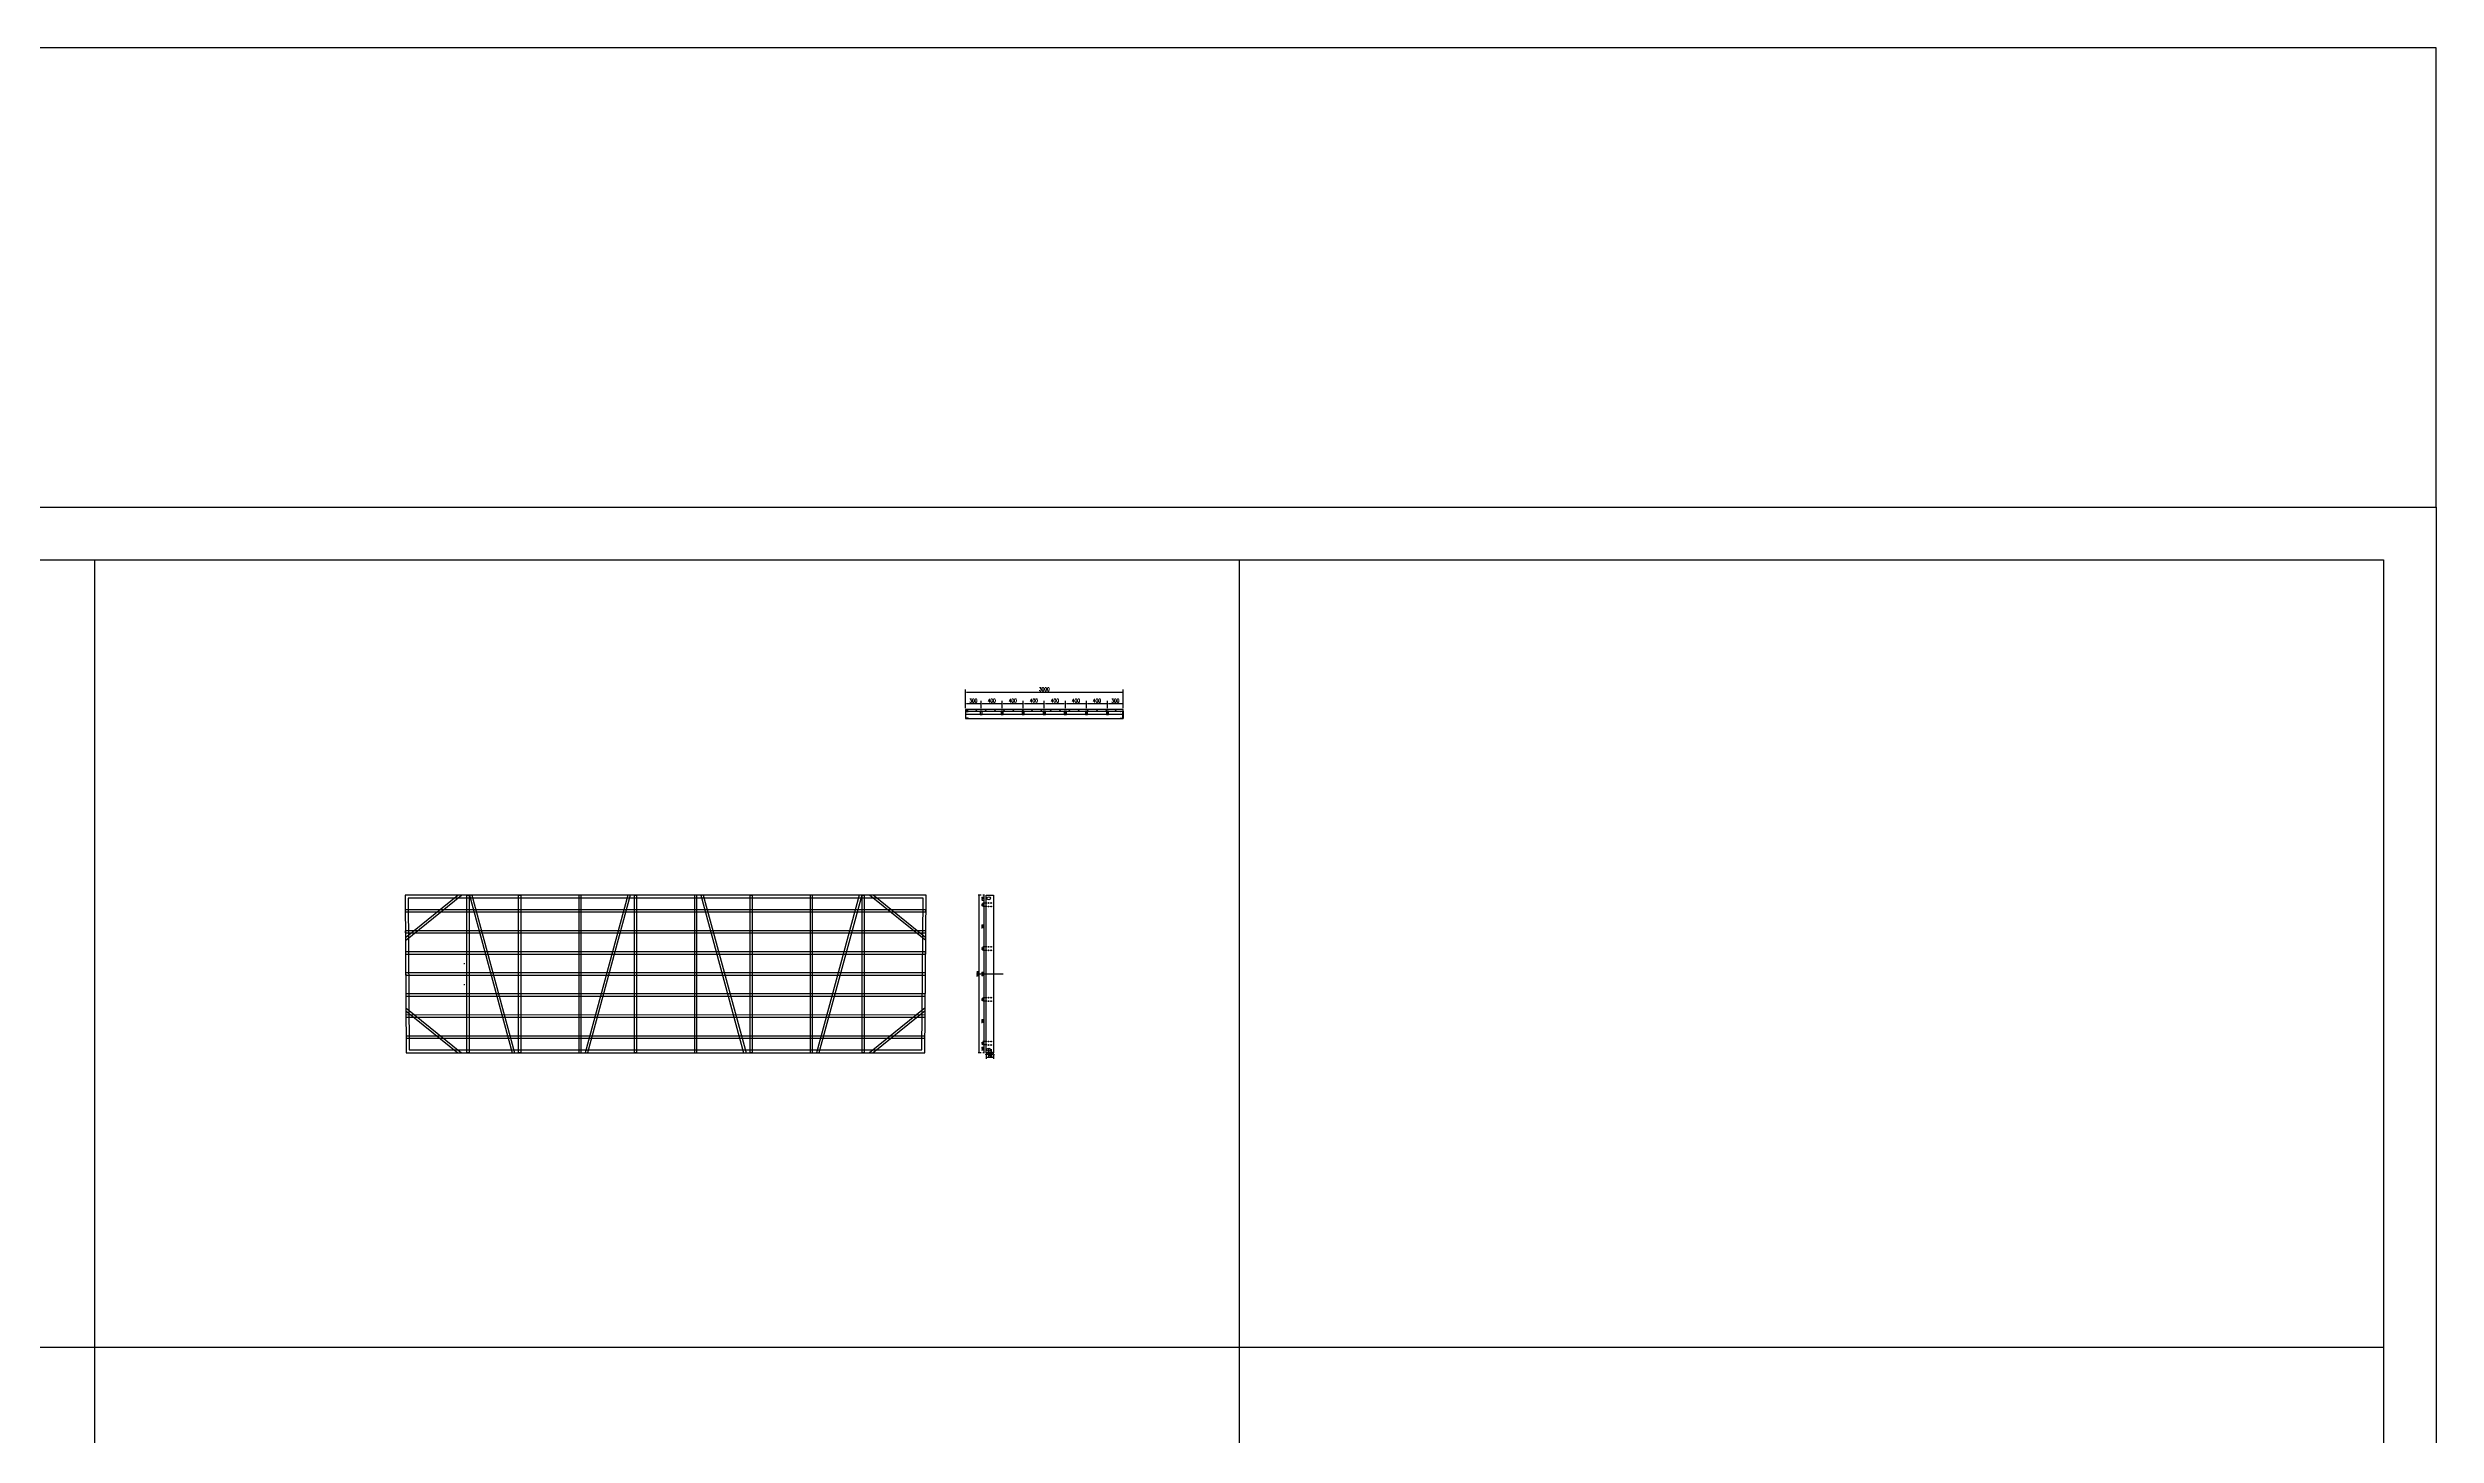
# Model space of a CAD drawing. Extents: x 10241 to 1500931, y -537358 to 142253.
# Drawn here: x 1327076 to 1372490, y 45864 to 72248 of the extents above; entities that cross this region are included whole.
import ezdxf

# ---------------------------------------------------------------- set-up
doc = ezdxf.new("R2010")
doc.units = 0
doc.header["$LTSCALE"] = 1000
doc.header["$MEASUREMENT"] = 0
for name, color, linetype in [('14#槽钢', 3, 'Continuous'), ('PUB_DIM', 3, 'Continuous'), ('W-STEEL_FRAME钢架', 3, 'Continuous'), ('W-STEEL_KEEL钢龙骨', 5, 'Continuous'), ('W-WOOD_FLOOR木地板', 30, 'Continuous'), ('钢架', 90, 'Continuous')]:
    doc.layers.add(name, color=color, linetype=linetype)
doc.styles.add('STANDARD_T3', font='simplex.shx', dxfattribs={"width": 0.7, "bigfont": 'gbcbig.shx'})
doc.dimstyles.new('W&&10', dxfattribs={"dimtxt": 35, "dimasz": 10, "dimexe": 25, "dimexo": 30, "dimgap": 10, "dimtad": 1, "dimdec": 0, "dimzin": 0, "dimdsep": 46, "dimtxsty": 'STANDARD_T3', "dimcen": 0.09, "dimclrd": 1, "dimclre": 1, "dimclrt": 7, "dimazin": 2, "dimtfac": 1, "dimtdec": 0, "dimtix": 1, "dimtmove": 2, "dimatfit": 3, "dimfxl": 100, "dimtolj": 1, "dimtzin": 0, "dimarcsym": 0})
doc.dimstyles.new('W&&20', dxfattribs={"dimtxt": 70, "dimasz": 20, "dimexe": 50, "dimexo": 60, "dimgap": 20, "dimtad": 1, "dimdec": 0, "dimzin": 0, "dimdsep": 46, "dimtxsty": 'STANDARD_T3', "dimcen": 0.09, "dimclrd": 1, "dimclre": 1, "dimclrt": 7, "dimazin": 2, "dimtfac": 1, "dimtdec": 0, "dimtix": 1, "dimtmove": 2, "dimatfit": 3, "dimfxl": 100, "dimtolj": 1, "dimtzin": 0, "dimarcsym": 0})

# ---------------------------------------------------------------- blocks, each defined once
blk = doc.blocks.new('*U400')
at = {"layer": '14#槽钢'}
blk.add_lwpolyline([(0, 29946), (0, -29946)], dxfattribs=at)
blk = doc.blocks.new('*U401')
at = {"layer": '14#槽钢', "color": 0, "linetype": 'ByBlock', "lineweight": -2, "transparency": 16777216}
for p in [(43523, 0), (65285, 0), (87047, 0)]:
    blk.add_blockref('*U400', p, dxfattribs=at)
blk = doc.blocks.new('*D589')
at = {"layer": 'Defpoints', "color": 0, "transparency": 16777216}
for p in [(1344882, 53285), (1344919, 53135), (1344964, 53285)]:
    blk.add_point(p, dxfattribs=at)
at = {"layer": 'W-STEEL_FRAME钢架', "color": 1, "lineweight": -2, "transparency": 16777216}
for p, q in [((1344934, 53285), (1344857, 53285)), ((1344889, 53135), (1344857, 53135)), ((1344882, 53145), (1344882, 53275))]:
    blk.add_line(p, q, dxfattribs=at)
at = {"layer": 'W-STEEL_FRAME钢架', "color": 1, "transparency": 16777216}
for points in [[(1344881, 53275), (1344884, 53275), (1344882, 53285)], [(1344881, 53145), (1344884, 53145), (1344882, 53135)]]:
    blk.add_solid(points, dxfattribs=at)
at = {"layer": 'W-STEEL_FRAME钢架', "color": 7, "transparency": 16777216, "insert": (1344855, 53210), "char_height": 35, "attachment_point": 5, "rotation": 90, "style": 'STANDARD_T3'}
blk.add_mtext('\\A1;150', dxfattribs=at)
blk = doc.blocks.new('*D590')
at = {"layer": 'Defpoints', "color": 0, "transparency": 16777216}
for p in [(1344882, 53351), (1344964, 53351), (1344964, 53285)]:
    blk.add_point(p, dxfattribs=at)
at = {"layer": 'W-STEEL_FRAME钢架', "color": 1, "lineweight": -2, "transparency": 16777216}
for p, q in [((1344934, 53351), (1344857, 53351)), ((1344934, 53285), (1344857, 53285)), ((1344882, 53295), (1344882, 53341))]:
    blk.add_line(p, q, dxfattribs=at)
at = {"layer": 'W-STEEL_FRAME钢架', "color": 1, "transparency": 16777216}
for points in [[(1344881, 53341), (1344884, 53341), (1344882, 53351)], [(1344881, 53295), (1344884, 53295), (1344882, 53285)]]:
    blk.add_solid(points, dxfattribs=at)
at = {"layer": 'W-STEEL_FRAME钢架', "color": 7, "transparency": 16777216, "insert": (1344855, 53318), "char_height": 35, "attachment_point": 5, "rotation": 90, "style": 'STANDARD_T3'}
blk.add_mtext('\\A1;65', dxfattribs=at)
blk = doc.blocks.new('*D591')
at = {"layer": 'Defpoints', "color": 0, "transparency": 16777216}
for p in [(1344882, 54120), (1344964, 54120), (1344964, 53351)]:
    blk.add_point(p, dxfattribs=at)
at = {"layer": 'W-STEEL_FRAME钢架', "color": 1, "lineweight": -2, "transparency": 16777216}
for p, q in [((1344934, 54120), (1344857, 54120)), ((1344882, 53361), (1344882, 54110)), ((1344934, 53351), (1344857, 53351))]:
    blk.add_line(p, q, dxfattribs=at)
at = {"layer": 'W-STEEL_FRAME钢架', "color": 1, "transparency": 16777216}
for points in [[(1344881, 54110), (1344884, 54110), (1344882, 54120)], [(1344881, 53361), (1344884, 53361), (1344882, 53351)]]:
    blk.add_solid(points, dxfattribs=at)
at = {"layer": 'W-STEEL_FRAME钢架', "color": 7, "transparency": 16777216, "insert": (1344855, 53735), "char_height": 35, "attachment_point": 5, "rotation": 90, "style": 'STANDARD_T3'}
blk.add_mtext('\\A1;769', dxfattribs=at)
blk = doc.blocks.new('*D592')
at = {"layer": 'Defpoints', "color": 0, "transparency": 16777216}
for p in [(1344882, 54185), (1344964, 54185), (1344964, 54120)]:
    blk.add_point(p, dxfattribs=at)
at = {"layer": 'W-STEEL_FRAME钢架', "color": 1, "lineweight": -2, "transparency": 16777216}
for p, q in [((1344934, 54185), (1344857, 54185)), ((1344934, 54120), (1344857, 54120)), ((1344882, 54130), (1344882, 54175))]:
    blk.add_line(p, q, dxfattribs=at)
at = {"layer": 'W-STEEL_FRAME钢架', "color": 1, "transparency": 16777216}
for points in [[(1344881, 54175), (1344884, 54175), (1344882, 54185)], [(1344881, 54130), (1344884, 54130), (1344882, 54120)]]:
    blk.add_solid(points, dxfattribs=at)
at = {"layer": 'W-STEEL_FRAME钢架', "color": 7, "transparency": 16777216, "insert": (1344855, 54153), "char_height": 35, "attachment_point": 5, "rotation": 90, "style": 'STANDARD_T3'}
blk.add_mtext('\\A1;65', dxfattribs=at)
blk = doc.blocks.new('*D593')
at = {"layer": 'Defpoints', "color": 0, "transparency": 16777216}
for p in [(1344882, 55085), (1344964, 55085), (1344964, 54185)]:
    blk.add_point(p, dxfattribs=at)
at = {"layer": 'W-STEEL_FRAME钢架', "color": 1, "lineweight": -2, "transparency": 16777216}
for p, q in [((1344934, 55085), (1344857, 55085)), ((1344882, 54195), (1344882, 55075)), ((1344934, 54185), (1344857, 54185))]:
    blk.add_line(p, q, dxfattribs=at)
at = {"layer": 'W-STEEL_FRAME钢架', "color": 1, "transparency": 16777216}
for points in [[(1344881, 55075), (1344884, 55075), (1344882, 55085)], [(1344881, 54195), (1344884, 54195), (1344882, 54185)]]:
    blk.add_solid(points, dxfattribs=at)
at = {"layer": 'W-STEEL_FRAME钢架', "color": 7, "transparency": 16777216, "insert": (1344855, 54635), "char_height": 35, "attachment_point": 5, "rotation": 90, "style": 'STANDARD_T3'}
blk.add_mtext('\\A1;900', dxfattribs=at)
blk = doc.blocks.new('*D594')
at = {"layer": 'Defpoints', "color": 0, "transparency": 16777216}
for p in [(1344882, 55985), (1344964, 55985), (1344964, 55920)]:
    blk.add_point(p, dxfattribs=at)
at = {"layer": 'W-STEEL_FRAME钢架', "color": 1, "lineweight": -2, "transparency": 16777216}
for p, q in [((1344934, 55985), (1344857, 55985)), ((1344934, 55920), (1344857, 55920)), ((1344882, 55930), (1344882, 55975))]:
    blk.add_line(p, q, dxfattribs=at)
at = {"layer": 'W-STEEL_FRAME钢架', "color": 1, "transparency": 16777216}
for points in [[(1344881, 55975), (1344884, 55975), (1344882, 55985)], [(1344881, 55930), (1344884, 55930), (1344882, 55920)]]:
    blk.add_solid(points, dxfattribs=at)
at = {"layer": 'W-STEEL_FRAME钢架', "color": 7, "transparency": 16777216, "insert": (1344855, 55953), "char_height": 35, "attachment_point": 5, "rotation": 90, "style": 'STANDARD_T3'}
blk.add_mtext('\\A1;65', dxfattribs=at)
blk = doc.blocks.new('*D595')
at = {"layer": 'Defpoints', "color": 0, "transparency": 16777216}
for p in [(1344882, 56135), (1344919, 56135), (1344964, 55985)]:
    blk.add_point(p, dxfattribs=at)
at = {"layer": 'W-STEEL_FRAME钢架', "color": 1, "lineweight": -2, "transparency": 16777216}
for p, q in [((1344889, 56135), (1344857, 56135)), ((1344934, 55985), (1344857, 55985)), ((1344882, 55995), (1344882, 56125))]:
    blk.add_line(p, q, dxfattribs=at)
at = {"layer": 'W-STEEL_FRAME钢架', "color": 1, "transparency": 16777216}
for points in [[(1344881, 56125), (1344884, 56125), (1344882, 56135)], [(1344881, 55995), (1344884, 55995), (1344882, 55985)]]:
    blk.add_solid(points, dxfattribs=at)
at = {"layer": 'W-STEEL_FRAME钢架', "color": 7, "transparency": 16777216, "insert": (1344855, 56060), "char_height": 35, "attachment_point": 5, "rotation": 90, "style": 'STANDARD_T3'}
blk.add_mtext('\\A1;150', dxfattribs=at)
blk = doc.blocks.new('*D596')
at = {"layer": 'Defpoints', "color": 0, "transparency": 16777216}
for p in [(1344919, 53135), (1345059, 53135), (1344919, 53050)]:
    blk.add_point(p, dxfattribs=at)
at = {"layer": 'W-STEEL_FRAME钢架', "color": 1, "lineweight": -2, "transparency": 16777216}
for p, q in [((1344919, 53105), (1344919, 53025)), ((1345049, 53050), (1344929, 53050)), ((1345059, 53105), (1345059, 53025))]:
    blk.add_line(p, q, dxfattribs=at)
at = {"layer": 'W-STEEL_FRAME钢架', "color": 1, "transparency": 16777216}
for points in [[(1344929, 53052), (1344929, 53048), (1344919, 53050)], [(1345049, 53052), (1345049, 53048), (1345059, 53050)]]:
    blk.add_solid(points, dxfattribs=at)
at = {"layer": 'W-STEEL_FRAME钢架', "color": 7, "transparency": 16777216, "insert": (1344989, 53077), "char_height": 35, "attachment_point": 5, "style": 'STANDARD_T3'}
blk.add_mtext('\\A1;140', dxfattribs=at)
blk = doc.blocks.new('*D597')
at = {"layer": 'Defpoints', "color": 0, "transparency": 16777216}
for p in [(1345014, 53285), (1345059, 53135), (1345014, 53103)]:
    blk.add_point(p, dxfattribs=at)
at = {"layer": 'W-STEEL_FRAME钢架', "color": 1, "lineweight": -2, "transparency": 16777216}
for p, q in [((1345014, 53203), (1345014, 53078)), ((1345004, 53103), (1344994, 53103)), ((1345059, 53103), (1345014, 53103)), ((1345059, 53105), (1345059, 53078)), ((1345069, 53103), (1345079, 53103))]:
    blk.add_line(p, q, dxfattribs=at)
at = {"layer": 'W-STEEL_FRAME钢架', "color": 1, "transparency": 16777216}
for points in [[(1345004, 53104), (1345004, 53101), (1345014, 53103)], [(1345069, 53104), (1345069, 53101), (1345059, 53103)]]:
    blk.add_solid(points, dxfattribs=at)
at = {"layer": 'W-STEEL_FRAME钢架', "color": 7, "transparency": 16777216, "insert": (1345036, 53130), "char_height": 35, "attachment_point": 5, "style": 'STANDARD_T3'}
blk.add_mtext('\\A1;45', dxfattribs=at)
blk = doc.blocks.new('*D598')
at = {"layer": 'Defpoints', "color": 0, "transparency": 16777216}
for p in [(1344964, 53285), (1345014, 53285), (1344964, 53103)]:
    blk.add_point(p, dxfattribs=at)
at = {"layer": 'W-STEEL_FRAME钢架', "color": 1, "lineweight": -2, "transparency": 16777216}
for p, q in [((1344964, 53203), (1344964, 53078)), ((1345014, 53203), (1345014, 53078)), ((1344954, 53103), (1344944, 53103)), ((1345014, 53103), (1344964, 53103)), ((1345024, 53103), (1345034, 53103))]:
    blk.add_line(p, q, dxfattribs=at)
at = {"layer": 'W-STEEL_FRAME钢架', "color": 1, "transparency": 16777216}
for points in [[(1344954, 53104), (1344954, 53101), (1344964, 53103)], [(1345024, 53104), (1345024, 53101), (1345014, 53103)]]:
    blk.add_solid(points, dxfattribs=at)
at = {"layer": 'W-STEEL_FRAME钢架', "color": 7, "transparency": 16777216, "insert": (1344989, 53130), "char_height": 35, "attachment_point": 5, "style": 'STANDARD_T3'}
blk.add_mtext('\\A1;50', dxfattribs=at)
blk = doc.blocks.new('*D498')
at = {"layer": 'Defpoints', "color": 0, "transparency": 16777216}
for p in [(1344919, 53135), (1344964, 53285), (1344919, 53103)]:
    blk.add_point(p, dxfattribs=at)
at = {"layer": 'W-STEEL_FRAME钢架', "color": 1, "lineweight": -2, "transparency": 16777216}
for p, q in [((1344964, 53203), (1344964, 53078)), ((1344909, 53103), (1344899, 53103)), ((1344919, 53105), (1344919, 53078)), ((1344964, 53103), (1344919, 53103)), ((1344974, 53103), (1344984, 53103))]:
    blk.add_line(p, q, dxfattribs=at)
at = {"layer": 'W-STEEL_FRAME钢架', "color": 1, "transparency": 16777216}
for points in [[(1344909, 53104), (1344909, 53101), (1344919, 53103)], [(1344974, 53104), (1344974, 53101), (1344964, 53103)]]:
    blk.add_solid(points, dxfattribs=at)
at = {"layer": 'W-STEEL_FRAME钢架', "color": 7, "transparency": 16777216, "insert": (1344941, 53130), "char_height": 35, "attachment_point": 5, "style": 'STANDARD_T3'}
blk.add_mtext('\\A1;45', dxfattribs=at)
blk = doc.blocks.new('*D499')
at = {"layer": 'Defpoints', "color": 0, "transparency": 16777216}
for p in [(1344789, 56135), (1344857, 56135), (1344857, 53135)]:
    blk.add_point(p, dxfattribs=at)
at = {"layer": 'W-STEEL_FRAME钢架', "color": 1, "lineweight": -2, "transparency": 16777216}
for p, q in [((1344827, 56135), (1344764, 56135)), ((1344789, 53145), (1344789, 56125)), ((1344827, 53135), (1344764, 53135))]:
    blk.add_line(p, q, dxfattribs=at)
at = {"layer": 'W-STEEL_FRAME钢架', "color": 1, "transparency": 16777216}
for points in [[(1344788, 56125), (1344791, 56125), (1344789, 56135)], [(1344788, 53145), (1344791, 53145), (1344789, 53135)]]:
    blk.add_solid(points, dxfattribs=at)
at = {"layer": 'W-STEEL_FRAME钢架', "color": 7, "transparency": 16777216, "insert": (1344762, 54635), "char_height": 35, "attachment_point": 5, "rotation": 90, "style": 'STANDARD_T3'}
blk.add_mtext('\\A1;3000', dxfattribs=at)
blk = doc.blocks.new('*D599')
at = {"layer": 'Defpoints', "color": 0, "transparency": 16777216}
for p in [(1344882, 55151), (1344964, 55151), (1344964, 55085)]:
    blk.add_point(p, dxfattribs=at)
at = {"layer": 'W-STEEL_FRAME钢架', "color": 1, "lineweight": -2, "transparency": 16777216}
for p, q in [((1344934, 55151), (1344857, 55151)), ((1344934, 55085), (1344857, 55085)), ((1344882, 55095), (1344882, 55141))]:
    blk.add_line(p, q, dxfattribs=at)
at = {"layer": 'W-STEEL_FRAME钢架', "color": 1, "transparency": 16777216}
for points in [[(1344881, 55141), (1344884, 55141), (1344882, 55151)], [(1344881, 55095), (1344884, 55095), (1344882, 55085)]]:
    blk.add_solid(points, dxfattribs=at)
at = {"layer": 'W-STEEL_FRAME钢架', "color": 7, "transparency": 16777216, "insert": (1344855, 55118), "char_height": 35, "attachment_point": 5, "rotation": 90, "style": 'STANDARD_T3'}
blk.add_mtext('\\A1;65', dxfattribs=at)
blk = doc.blocks.new('*D600')
at = {"layer": 'Defpoints', "color": 0, "transparency": 16777216}
for p in [(1344882, 55920), (1344919, 55920), (1344964, 55151)]:
    blk.add_point(p, dxfattribs=at)
at = {"layer": 'W-STEEL_FRAME钢架', "color": 1, "lineweight": -2, "transparency": 16777216}
for p, q in [((1344889, 55920), (1344857, 55920)), ((1344882, 55161), (1344882, 55910)), ((1344934, 55151), (1344857, 55151))]:
    blk.add_line(p, q, dxfattribs=at)
at = {"layer": 'W-STEEL_FRAME钢架', "color": 1, "transparency": 16777216}
for points in [[(1344881, 55910), (1344884, 55910), (1344882, 55920)], [(1344881, 55161), (1344884, 55161), (1344882, 55151)]]:
    blk.add_solid(points, dxfattribs=at)
at = {"layer": 'W-STEEL_FRAME钢架', "color": 7, "transparency": 16777216, "insert": (1344855, 55535), "char_height": 35, "attachment_point": 5, "rotation": 90, "style": 'STANDARD_T3'}
blk.add_mtext('\\A1;769', dxfattribs=at)
blk = doc.blocks.new('14a槽钢')
at = {"layer": '钢架'}
h = blk.add_hatch(dxfattribs=at)
h.set_pattern_fill('STEEL', color=4, scale=10)
h.set_pattern_definition([(50.389312, (-1352470.2, 1293523.579), (-9.2899201, 11.2253202), []), (50.389312, (-1352470.2, 1293531.516), (-9.2899201, 11.2253202), [])])
edge = h.paths.add_edge_path()
edge.add_ellipse((-1332250, 1115678), major_axis=(-3.26, 5.03), ratio=0.900468, start_angle=55.3931, end_angle=130.6069)
edge.add_line((-1332252, 1115673), (-1332208, 1115673))
edge.add_ellipse((-1332208, 1115667), major_axis=(0, 6), ratio=0.827586, start_angle=270, end_angle=360, ccw=False)
edge.add_line((-1332203, 1115667), (-1332203, 1115551))
edge.add_ellipse((-1332208, 1115551), major_axis=(0, 6), ratio=0.827586, start_angle=180, end_angle=270, ccw=False)
edge.add_line((-1332208, 1115545), (-1332251, 1115545))
edge.add_ellipse((-1332250, 1115540), major_axis=(3.82, 3.82), ratio=1, start_angle=49.2445, end_angle=141.5341)
edge.add_line((-1332256, 1115539), (-1332198, 1115539))
edge.add_line((-1332198, 1115539), (-1332198, 1115679))
edge.add_line((-1332198, 1115679), (-1332256, 1115679))
for p, q in [((-1332256, 1115679, 0), (-1332198, 1115679, 0)), ((-1332198, 1115539, 0), (-1332256, 1115539, 0)), ((-1332208, 1115673, 0), (-1332251, 1115673, 0)), ((-1332251, 1115545, 0), (-1332208, 1115545, 0)), ((-1332246, 1115679, 0), (-1332246, 1115679, 0)), ((-1332246, 1115539, 0), (-1332246, 1115539, 0)), ((-1332203, 1115551, 0), (-1332203, 1115667, 0)), ((-1332198, 1115679, 0), (-1332198, 1115539, 0))]:
    blk.add_line(p, q, dxfattribs=at)
for centre, start_param, end_param in [((-1332251, 1115679, 0), 1.570796, 3.141593), ((-1332251, 1115539, 0), 0, 1.570796), ((-1332208, 1115667, 0), 4.712389, 6.283185), ((-1332208, 1115667, 0), 4.712389, 6.283185), ((-1332208, 1115551, 0), 3.141593, 4.712389)]:
    blk.add_ellipse(centre, major_axis=(0, 6), ratio=0.827586, start_param=start_param, end_param=end_param, dxfattribs=at)
blk = doc.blocks.new('*D520')
at = {"color": 1, "lineweight": -2, "transparency": 16777216}
for p, q in [((1344525, 59722), (1344525, 60046)), ((1344545, 59996), (1347504, 59996)), ((1347524, 59722), (1347524, 60046))]:
    blk.add_line(p, q, dxfattribs=at)
at = {"color": 1, "transparency": 16777216}
for points in [[(1344545, 59999), (1344545, 59992), (1344525, 59996)], [(1347504, 59999), (1347504, 59992), (1347524, 59996)]]:
    blk.add_solid(points, dxfattribs=at)
at = {"layer": 'Defpoints', "color": 0, "transparency": 16777216}
for p in [(1347524, 59996), (1344525, 59662), (1347524, 59662)]:
    blk.add_point(p, dxfattribs=at)
at = {"color": 7, "transparency": 16777216, "insert": (1346025, 60051), "char_height": 70, "attachment_point": 5, "style": 'STANDARD_T3'}
blk.add_mtext('\\A1;3000', dxfattribs=at)
blk = doc.blocks.new('ganglonggu')
at = {"layer": 'W-STEEL_KEEL钢龙骨'}
for points in [[(-1338169, 1115605), (-1338129, 1115605), (-1338129, 1115665), (-1338169, 1115665)], [(-1338166, 1115608), (-1338132, 1115608), (-1338132, 1115662), (-1338166, 1115662)]]:
    blk.add_lwpolyline(points, close=True, dxfattribs=at)
blk = doc.blocks.new('*U406')
blk.add_blockref('ganglonggu', (1338149, -1115635))
blk = doc.blocks.new('*U407')
at = {"layer": 'W-STEEL_KEEL钢龙骨', "color": 0, "linetype": 'ByBlock', "lineweight": -2}
for p in [(0, 0), (400, 0), (800, 0), (1200, 0), (1600, 0), (2000, 0)]:
    blk.add_blockref('*U406', p, dxfattribs=at)
at = {"layer": 'W-STEEL_KEEL钢龙骨', "color": 0, "linetype": 'ByBlock', "lineweight": -2, "transparency": 16777216}
blk.add_blockref('*U406', (2400, 0), dxfattribs=at)
blk = doc.blocks.new('*D521')
at = {"layer": 'Defpoints', "color": 0, "transparency": 16777216}
for p in [(1344525, 59632), (1344825, 59778), (1344825, 59632)]:
    blk.add_point(p, dxfattribs=at)
at = {"layer": 'PUB_DIM', "color": 1, "lineweight": -2, "transparency": 16777216}
for p, q in [((1344525, 59692), (1344525, 59828)), ((1344545, 59778), (1344805, 59778)), ((1344825, 59692), (1344825, 59828))]:
    blk.add_line(p, q, dxfattribs=at)
at = {"layer": 'PUB_DIM', "color": 1, "transparency": 16777216}
for points in [[(1344545, 59782), (1344545, 59775), (1344525, 59778)], [(1344805, 59782), (1344805, 59775), (1344825, 59778)]]:
    blk.add_solid(points, dxfattribs=at)
at = {"layer": 'PUB_DIM', "color": 7, "transparency": 16777216, "insert": (1344675, 59833), "char_height": 70, "attachment_point": 5, "style": 'STANDARD_T3'}
blk.add_mtext('\\A1;300', dxfattribs=at)
blk = doc.blocks.new('*D522')
at = {"layer": 'Defpoints', "color": 0, "transparency": 16777216}
for p in [(1344825, 59632), (1345225, 59778), (1345225, 59632)]:
    blk.add_point(p, dxfattribs=at)
at = {"layer": 'PUB_DIM', "color": 1, "lineweight": -2, "transparency": 16777216}
for p, q in [((1344825, 59692), (1344825, 59828)), ((1344845, 59778), (1345205, 59778)), ((1345225, 59692), (1345225, 59828))]:
    blk.add_line(p, q, dxfattribs=at)
at = {"layer": 'PUB_DIM', "color": 1, "transparency": 16777216}
for points in [[(1344845, 59782), (1344845, 59775), (1344825, 59778)], [(1345205, 59782), (1345205, 59775), (1345225, 59778)]]:
    blk.add_solid(points, dxfattribs=at)
at = {"layer": 'PUB_DIM', "color": 7, "transparency": 16777216, "insert": (1345025, 59833), "char_height": 70, "attachment_point": 5, "style": 'STANDARD_T3'}
blk.add_mtext('\\A1;400', dxfattribs=at)
blk = doc.blocks.new('*D523')
at = {"layer": 'Defpoints', "color": 0, "transparency": 16777216}
for p in [(1345225, 59632), (1345625, 59778), (1345625, 59629)]:
    blk.add_point(p, dxfattribs=at)
at = {"layer": 'PUB_DIM', "color": 1, "lineweight": -2, "transparency": 16777216}
for p, q in [((1345225, 59692), (1345225, 59828)), ((1345245, 59778), (1345605, 59778)), ((1345625, 59689), (1345625, 59828))]:
    blk.add_line(p, q, dxfattribs=at)
at = {"layer": 'PUB_DIM', "color": 1, "transparency": 16777216}
for points in [[(1345245, 59782), (1345245, 59775), (1345225, 59778)], [(1345605, 59782), (1345605, 59775), (1345625, 59778)]]:
    blk.add_solid(points, dxfattribs=at)
at = {"layer": 'PUB_DIM', "color": 7, "transparency": 16777216, "insert": (1345425, 59833), "char_height": 70, "attachment_point": 5, "style": 'STANDARD_T3'}
blk.add_mtext('\\A1;400', dxfattribs=at)
blk = doc.blocks.new('*D524')
at = {"layer": 'Defpoints', "color": 0, "transparency": 16777216}
for p in [(1345625, 59629), (1346025, 59778), (1346025, 59632)]:
    blk.add_point(p, dxfattribs=at)
at = {"layer": 'PUB_DIM', "color": 1, "lineweight": -2, "transparency": 16777216}
for p, q in [((1345625, 59689), (1345625, 59828)), ((1345645, 59778), (1346005, 59778)), ((1346025, 59692), (1346025, 59828))]:
    blk.add_line(p, q, dxfattribs=at)
at = {"layer": 'PUB_DIM', "color": 1, "transparency": 16777216}
for points in [[(1345645, 59782), (1345645, 59775), (1345625, 59778)], [(1346005, 59782), (1346005, 59775), (1346025, 59778)]]:
    blk.add_solid(points, dxfattribs=at)
at = {"layer": 'PUB_DIM', "color": 7, "transparency": 16777216, "insert": (1345825, 59833), "char_height": 70, "attachment_point": 5, "style": 'STANDARD_T3'}
blk.add_mtext('\\A1;400', dxfattribs=at)
blk = doc.blocks.new('*D525')
at = {"layer": 'Defpoints', "color": 0, "transparency": 16777216}
for p in [(1346025, 59632), (1346425, 59778), (1346425, 59632)]:
    blk.add_point(p, dxfattribs=at)
at = {"layer": 'PUB_DIM', "color": 1, "lineweight": -2, "transparency": 16777216}
for p, q in [((1346025, 59692), (1346025, 59828)), ((1346045, 59778), (1346405, 59778)), ((1346425, 59692), (1346425, 59828))]:
    blk.add_line(p, q, dxfattribs=at)
at = {"layer": 'PUB_DIM', "color": 1, "transparency": 16777216}
for points in [[(1346045, 59782), (1346045, 59775), (1346025, 59778)], [(1346405, 59782), (1346405, 59775), (1346425, 59778)]]:
    blk.add_solid(points, dxfattribs=at)
at = {"layer": 'PUB_DIM', "color": 7, "transparency": 16777216, "insert": (1346225, 59833), "char_height": 70, "attachment_point": 5, "style": 'STANDARD_T3'}
blk.add_mtext('\\A1;400', dxfattribs=at)
blk = doc.blocks.new('*D526')
at = {"layer": 'Defpoints', "color": 0, "transparency": 16777216}
for p in [(1346425, 59632), (1346825, 59778), (1346825, 59632)]:
    blk.add_point(p, dxfattribs=at)
at = {"layer": 'PUB_DIM', "color": 1, "lineweight": -2, "transparency": 16777216}
for p, q in [((1346425, 59692), (1346425, 59828)), ((1346445, 59778), (1346805, 59778)), ((1346825, 59692), (1346825, 59828))]:
    blk.add_line(p, q, dxfattribs=at)
at = {"layer": 'PUB_DIM', "color": 1, "transparency": 16777216}
for points in [[(1346445, 59782), (1346445, 59775), (1346425, 59778)], [(1346805, 59782), (1346805, 59775), (1346825, 59778)]]:
    blk.add_solid(points, dxfattribs=at)
at = {"layer": 'PUB_DIM', "color": 7, "transparency": 16777216, "insert": (1346625, 59833), "char_height": 70, "attachment_point": 5, "style": 'STANDARD_T3'}
blk.add_mtext('\\A1;400', dxfattribs=at)
blk = doc.blocks.new('*D527')
at = {"layer": 'Defpoints', "color": 0, "transparency": 16777216}
for p in [(1346825, 59632), (1347225, 59778), (1347225, 59632)]:
    blk.add_point(p, dxfattribs=at)
at = {"layer": 'PUB_DIM', "color": 1, "lineweight": -2, "transparency": 16777216}
for p, q in [((1346825, 59692), (1346825, 59828)), ((1346845, 59778), (1347205, 59778)), ((1347225, 59692), (1347225, 59828))]:
    blk.add_line(p, q, dxfattribs=at)
at = {"layer": 'PUB_DIM', "color": 1, "transparency": 16777216}
for points in [[(1346845, 59782), (1346845, 59775), (1346825, 59778)], [(1347205, 59782), (1347205, 59775), (1347225, 59778)]]:
    blk.add_solid(points, dxfattribs=at)
at = {"layer": 'PUB_DIM', "color": 7, "transparency": 16777216, "insert": (1347025, 59833), "char_height": 70, "attachment_point": 5, "style": 'STANDARD_T3'}
blk.add_mtext('\\A1;400', dxfattribs=at)
blk = doc.blocks.new('*D528')
at = {"layer": 'Defpoints', "color": 0, "transparency": 16777216}
for p in [(1347225, 59632), (1347525, 59778), (1347525, 59632)]:
    blk.add_point(p, dxfattribs=at)
at = {"layer": 'PUB_DIM', "color": 1, "lineweight": -2, "transparency": 16777216}
for p, q in [((1347225, 59692), (1347225, 59828)), ((1347245, 59778), (1347505, 59778)), ((1347525, 59692), (1347525, 59828))]:
    blk.add_line(p, q, dxfattribs=at)
at = {"layer": 'PUB_DIM', "color": 1, "transparency": 16777216}
for points in [[(1347245, 59782), (1347245, 59775), (1347225, 59778)], [(1347505, 59782), (1347505, 59775), (1347525, 59778)]]:
    blk.add_solid(points, dxfattribs=at)
at = {"layer": 'PUB_DIM', "color": 7, "transparency": 16777216, "insert": (1347375, 59833), "char_height": 70, "attachment_point": 5, "style": 'STANDARD_T3'}
blk.add_mtext('\\A1;300', dxfattribs=at)

msp = doc.modelspace()

# ---------------------------------------------------------------- hatches: boundary and pattern name
at = {"layer": 'W-WOOD_FLOOR木地板'}
h = msp.add_hatch(dxfattribs=at)
h.set_pattern_fill('木板', color=256, scale=100)
h.set_pattern_definition([(0, (2890881.16, -1075198.83), (0, 125), []), (45, (2890881.16, -1075198.83), (-88.388348, 88.388348), [])])
h.paths.add_polyline_path([(1347524.7, 59662), (1344524.7, 59662), (1344524.7, 59632), (1347524.7, 59632)])

# ---------------------------------------------------------------- linework, layer by layer
at = {"layer": '14#槽钢'}
for points in [[(1283443.8, 63511.5), (1372490.4, 63511.5), (1372490.4, 72248.4), (1283443.8, 72248.4)], [(1283443.8, 63511.5), (1372490.4, 63511.5), (1372490.4, 1620.5), (1283443.8, 1620.5)], [(1284443.8, 62511.5), (1371490.4, 62511.5), (1371490.4, 2620.5), (1284443.8, 2620.5)], [(1333892.2, 53135.4), (1343753.4, 53135.4), (1343776.6, 56135.3), (1333869.1, 56135.3)], [(1333949.8, 53193.4), (1343695.9, 53193.4), (1343718.1, 56077.3), (1333927.5, 56077.3)]]:
    msp.add_lwpolyline(points, close=True, dxfattribs=at)
for points in [[(1284443.8, 62511.5), (1371490.4, 62511.5)], [(1284443.8, 47538.8), (1371490.4, 47538.8)]]:
    msp.add_lwpolyline(points, dxfattribs=at)
at = {"layer": 'PUB_DIM'}
for p, q in [((1334985.8, 54835.3), (1334999.8, 54835.3)), ((1334992.8, 54842.3), (1334992.8, 54828.3)), ((1334985.8, 54435.3), (1334999.8, 54435.3)), ((1334992.8, 54442.3), (1334992.8, 54428.3))]:
    msp.add_line(p, q, dxfattribs=at)
at = {"layer": 'W-STEEL_FRAME钢架'}
for p, q in [((1333875.3, 55326.2), (1334874.8, 56135.3)), ((1333875.7, 55271.3), (1334943.1, 56135.3)), ((1335092.6, 56135.3), (1335906.6, 53135.3)), ((1335139, 56135.3), (1335953, 53135.3)), ((1338106.6, 56135.3), (1337292.6, 53135.3)), ((1338153, 56135.3), (1337339, 53135.3)), ((1339492.6, 56135.3), (1340306.6, 53135.3)), ((1339539, 56135.3), (1340353, 53135.3)), ((1342506.6, 56135.3), (1341692.6, 53135.3)), ((1342553, 56135.3), (1341739, 53135.3)), ((1343769.9, 55270.3), (1342701.4, 56135.3)), ((1343770.3, 55325.3), (1342769.7, 56135.3)), ((1344789.4, 54635.4), (1345241.9, 54635.4)), ((1333885.6, 53991.4), (1334943.1, 53135.3)), ((1333886.1, 53935.7), (1334874.8, 53135.3)), ((1343760, 53992.4), (1342701.4, 53135.3)), ((1343759.6, 53936.7), (1342769.7, 53135.3))]:
    msp.add_line(p, q, dxfattribs=at)
for points in [[(1344524.7, 59492), (1347524.7, 59492), (1347524.7, 59572), (1344524.7, 59572)], [(1335043.1, 56135.3), (1335086.1, 56135.3), (1335086.1, 53135.3), (1335043.1, 53135.3)], [(1336029.8, 56135.3), (1336072.8, 56135.3), (1336072.8, 53135.3), (1336029.8, 53135.3)], [(1337215.8, 56135.3), (1337172.8, 56135.3), (1337172.8, 53135.3), (1337215.8, 53135.3)], [(1338229.8, 56135.3), (1338272.8, 56135.3), (1338272.8, 53135.3), (1338229.8, 53135.3)], [(1339415.8, 56135.3), (1339372.8, 56135.3), (1339372.8, 53135.3), (1339415.8, 53135.3)], [(1340429.8, 56135.3), (1340472.8, 56135.3), (1340472.8, 53135.3), (1340429.8, 53135.3)], [(1341615.8, 56135.3), (1341572.8, 56135.3), (1341572.8, 53135.3), (1341615.8, 53135.3)], [(1342558.4, 56135.3), (1342601.4, 56135.3), (1342601.4, 53135.3), (1342558.4, 53135.3)], [(1344918.6, 53135.4), (1344918.6, 56135.4), (1345058.6, 56135.4), (1345058.6, 53135.4)]]:
    msp.add_lwpolyline(points, close=True, dxfattribs=at)
for centre in [(1344968.6, 56075.4), (1344968.6, 53195.4)]:
    msp.add_circle(centre, 30, dxfattribs=at)
at = {"layer": 'W-STEEL_FRAME钢架', "color": 1}
for centre in [(1344963.6, 55985.4), (1344963.6, 55920.1), (1345013.6, 55985.4), (1345013.6, 55920.1), (1344963.6, 55150.7), (1344963.6, 55085.4), (1345013.6, 55150.7), (1345013.6, 55085.4), (1344963.6, 54185.4), (1344963.6, 54120.1), (1345013.6, 54185.4), (1345013.6, 54120.1), (1344963.6, 53350.7), (1344963.6, 53285.4), (1345013.6, 53350.7), (1345013.6, 53285.4)]:
    msp.add_circle(centre, 7.5, dxfattribs=at)
at = {"layer": 'W-STEEL_KEEL钢龙骨'}
for points in [[(1333871.4, 55815.3), (1343774.3, 55815.7), (1343774.3, 55855.7), (1333871.4, 55855.3)], [(1333874.5, 55415.3), (1343771.2, 55415.3), (1343771.2, 55455.3), (1333874.5, 55455.3)], [(1333877.6, 55015.3), (1343768.1, 55015.3), (1343768.1, 55055.3), (1333877.6, 55055.3)], [(1333880.7, 54615.8), (1343765, 54615.3), (1343765, 54655.3), (1333880.7, 54655.8)], [(1333883.7, 54215.3), (1343761.9, 54215.3), (1343761.9, 54255.3), (1333883.7, 54255.3)], [(1333886.8, 53815.3), (1343758.8, 53815.8), (1343758.8, 53855.8), (1333886.8, 53855.3)], [(1333889.9, 53415.3), (1343755.7, 53415.3), (1343755.7, 53455.3), (1333889.9, 53455.3)]]:
    msp.add_lwpolyline(points, close=True, dxfattribs=at)
at = {"layer": 'W-WOOD_FLOOR木地板'}
msp.add_lwpolyline([(1344524.7, 59632), (1347524.7, 59632), (1347524.7, 59662), (1344524.7, 59662)], close=True, dxfattribs=at)

# ---------------------------------------------------------------- block references
at = {"layer": '14#槽钢'}
msp.add_blockref('*U401', (1284443.8, 32566), dxfattribs=at)
at = {"layer": 'W-STEEL_FRAME钢架', "xscale": -1}
msp.add_blockref('14a槽钢', (12326.9, -1056046.9, 0), dxfattribs=at)
at = {"layer": 'W-STEEL_FRAME钢架'}
msp.add_blockref('14a槽钢', (2679722.4, -1056046.9, 0), dxfattribs=at)
at = {"layer": 'W-STEEL_KEEL钢龙骨'}
msp.add_blockref('*U407', (1344824.7, 59602), dxfattribs=at)

# ---------------------------------------------------------------- dimensions: what is measured, and where the dimension line sits
dim = msp.add_linear_dim(base=(1347524.5, 59995.7), p1=(1344524.7, 59662), p2=(1347524.5, 59662), dimstyle='W&&20')
dim.commit()
dim.dimension.update_dxf_attribs({"geometry": '*D520', "text_midpoint": (1346024.6, 60050.7)})
at = {"layer": 'PUB_DIM'}
for base, p1, p2, picture, middle in [((1344824.7, 59778.3), (1344524.7, 59632), (1344824.7, 59632), '*D521', (1344674.7, 59833.3)), ((1345224.7, 59778.3), (1344824.7, 59632), (1345224.7, 59632), '*D522', (1345024.7, 59833.3)), ((1345624.7, 59778.3), (1345224.7, 59632), (1345624.7, 59629), '*D523', (1345424.7, 59833.3)), ((1346024.7, 59778.3), (1345624.7, 59629), (1346024.7, 59632), '*D524', (1345824.7, 59833.3)), ((1346424.7, 59778.3), (1346024.7, 59632), (1346424.7, 59632), '*D525', (1346224.7, 59833.3)), ((1346824.7, 59778.3), (1346424.7, 59632), (1346824.7, 59632), '*D526', (1346624.7, 59833.3)), ((1347224.7, 59778.3), (1346824.7, 59632), (1347224.7, 59632), '*D527', (1347024.7, 59833.3)), ((1347524.7, 59778.3), (1347224.7, 59632), (1347524.7, 59632), '*D528', (1347374.7, 59833.3))]:
    dim = msp.add_linear_dim(base=base, p1=p1, p2=p2, dimstyle='W&&20', dxfattribs=at)
    dim.commit()
    dim.dimension.update_dxf_attribs({"geometry": picture, "text_midpoint": middle})
at = {"layer": 'W-STEEL_FRAME钢架'}
for base, p1, p2, angle, picture, middle in [((1344789.4, 56135.4), (1344857.2, 53135.4), (1344857.2, 56135.4), 90, '*D499', (1344761.9, 54635.4)), ((1344882.2, 56135.4), (1344963.6, 55985.4), (1344918.6, 56135.4), 90, '*D595', (1344854.7, 56060.4)), ((1344882.2, 55985.4), (1344963.6, 55920.1), (1344963.6, 55985.4), 90, '*D594', (1344854.7, 55952.7)), ((1344882.2, 55920.1), (1344963.6, 55150.7), (1344918.6, 55920.1), 90, '*D600', (1344854.7, 55535.4)), ((1344882.2, 55150.7), (1344963.6, 55085.4), (1344963.6, 55150.7), 90, '*D599', (1344854.7, 55118.1)), ((1344882.2, 55085.4), (1344963.6, 54185.4), (1344963.6, 55085.4), 90, '*D593', (1344854.7, 54635.4)), ((1344882.2, 54185.4), (1344963.6, 54120.1), (1344963.6, 54185.4), 90, '*D592', (1344854.7, 54152.7)), ((1344882.2, 54120.1), (1344963.6, 53350.7), (1344963.6, 54120.1), 90, '*D591', (1344854.7, 53735.4)), ((1344882.2, 53350.7), (1344963.6, 53285.4), (1344963.6, 53350.7), 90, '*D590', (1344854.7, 53318.1)), ((1344882.2, 53285.4), (1344918.6, 53135.4), (1344963.6, 53285.4), 90, '*D589', (1344854.7, 53210.4)), ((1344918.6, 53049.9), (1345058.6, 53135.4), (1344918.6, 53135.4), 180, '*D596', (1344988.6, 53077.4))]:
    dim = msp.add_linear_dim(base=base, p1=p1, p2=p2, angle=angle, dimstyle='W&&10', dxfattribs=at)
    dim.commit()
    dim.dimension.update_dxf_attribs({"geometry": picture, "text_midpoint": middle})
for base, p1, p2, picture, middle in [((1344918.6, 53102.7), (1344963.6, 53285.4), (1344918.6, 53135.4), '*D498', (1344941.1, 53130.2)), ((1344963.6, 53102.7), (1345013.6, 53285.4), (1344963.6, 53285.4), '*D598', (1344988.6, 53130.2)), ((1345013.6, 53102.7), (1345058.6, 53135.4), (1345013.6, 53285.4), '*D597', (1345036.1, 53130.2))]:
    dim = msp.add_linear_dim(base=base, p1=p1, p2=p2, angle=180, dimstyle='W&&10', override={"dimfxlon": 1}, dxfattribs=at)
    dim.commit()
    dim.dimension.update_dxf_attribs({"geometry": picture, "text_midpoint": middle})

doc.saveas('drawing.dxf')
